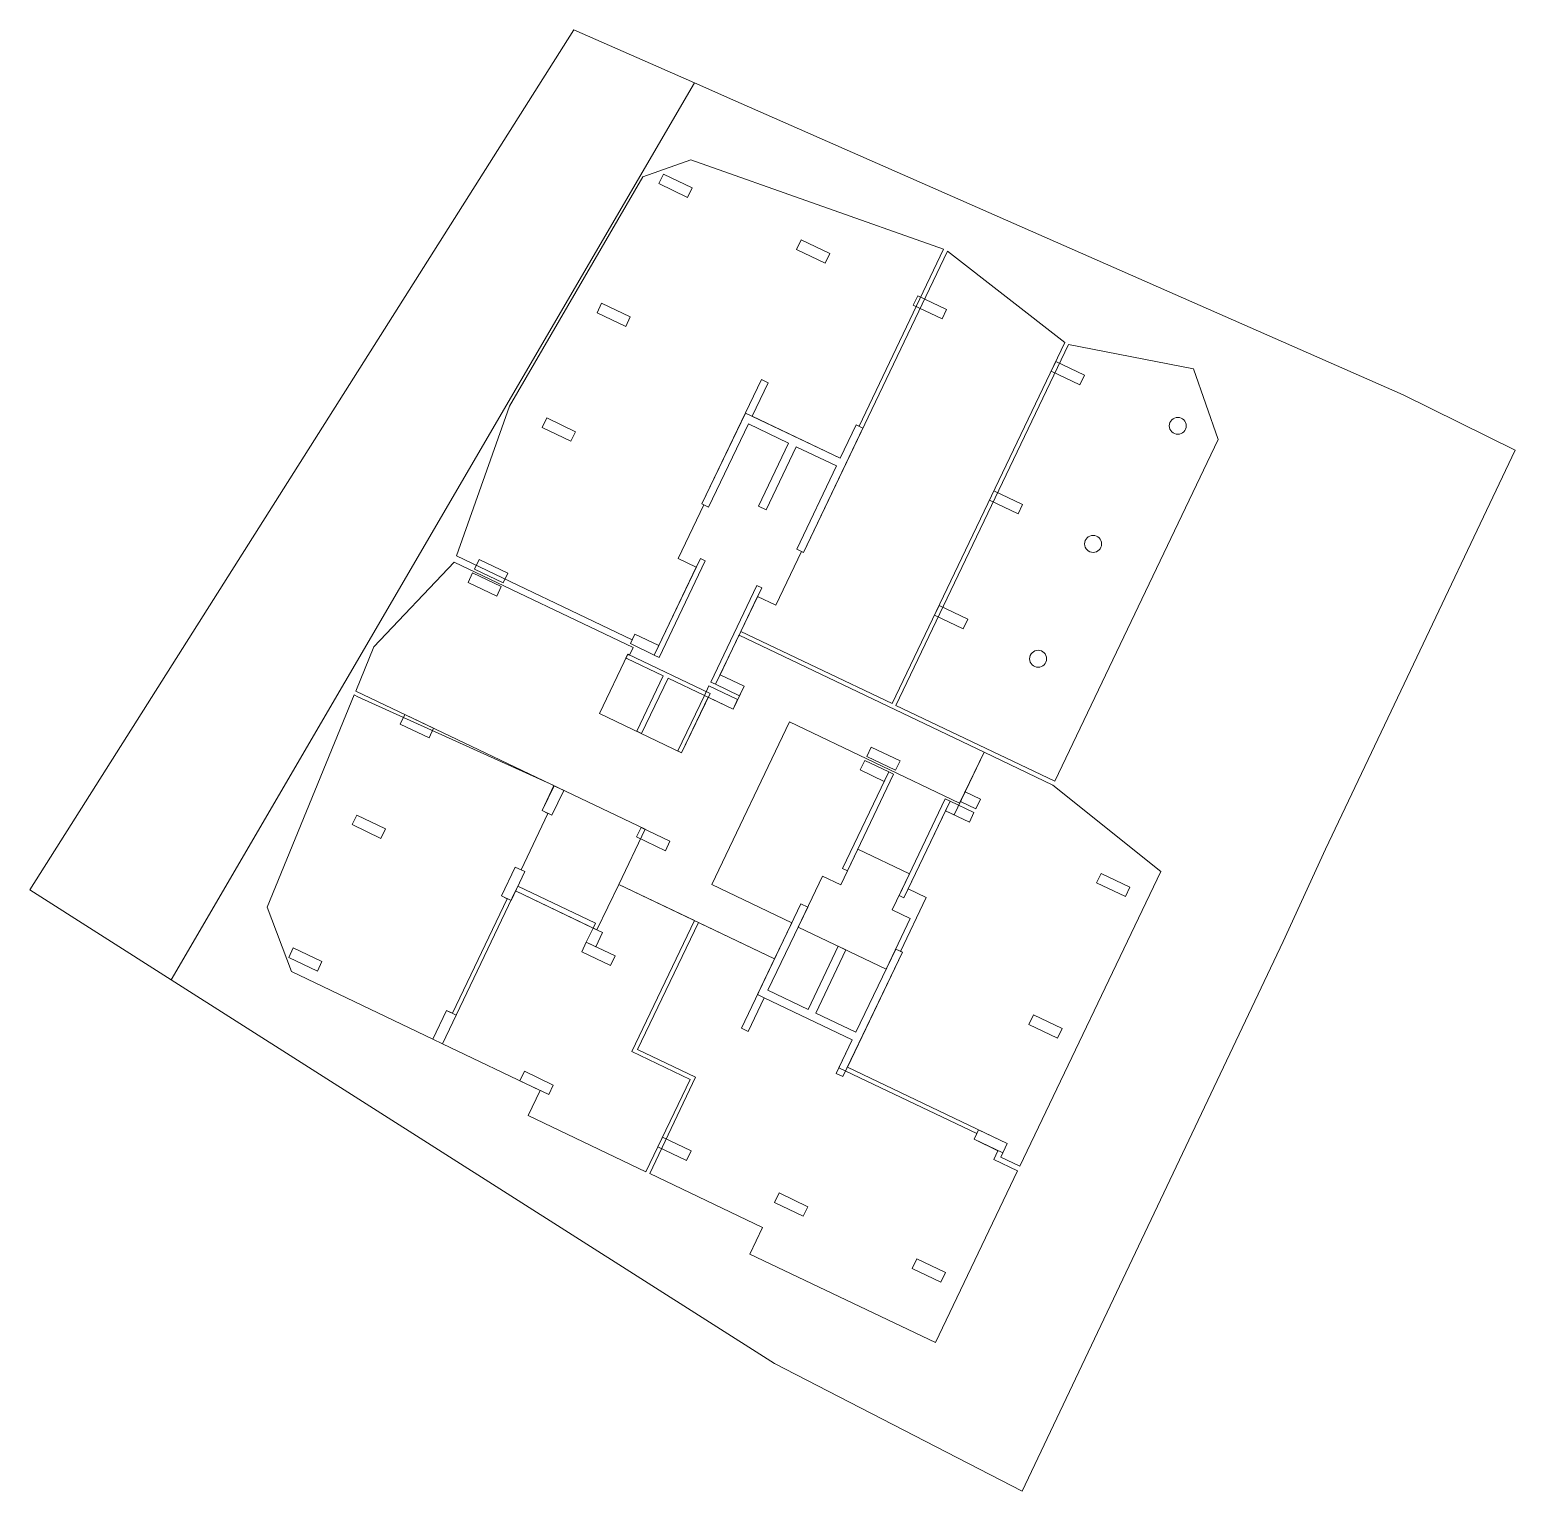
# Model space of a CAD drawing. Header units: metres. Extents: x 7511808.3 to 7511878.3, y 4693245.3 to 4693314.3.
import ezdxf

# ---------------------------------------------------------------- set-up
doc = ezdxf.new("R2010")
doc.units = ezdxf.units.M
doc.layers.add('kufi', color=150, linetype='Continuous', lineweight=0, plot=False)
doc.layers.add('parcela', color=7, linetype='Continuous', lineweight=0)
doc.layers.add('shtylla', color=3, linetype='Continuous', lineweight=0)

msp = doc.modelspace()

# ---------------------------------------------------------------- linework, layer by layer
at = {"layer": 'kufi', "ltscale": 0.5}
for points in [[(7511837.205, 4693307.348), (7511839.472, 4693308.147), (7511851.391, 4693303.925), (7511847.401, 4693295.58), (7511847.266, 4693295.645), (7511846.511, 4693294.066), (7511842.045, 4693296.202), (7511839.996, 4693291.917), (7511840.086, 4693291.873), (7511838.874, 4693289.338), (7511839.731, 4693288.929), (7511837.966, 4693285.239), (7511836.839, 4693285.778), (7511836.709, 4693285.507), (7511828.426, 4693289.465), (7511830.926, 4693296.531)], [(7511857.102, 4693299.526), (7511851.572, 4693303.839), (7511844.777, 4693289.63), (7511844.687, 4693289.673), (7511843.475, 4693287.138), (7511842.618, 4693287.548), (7511841.833, 4693285.906), (7511848.96, 4693282.498)], [(7511849.14, 4693282.412), (7511856.627, 4693278.832), (7511864.341, 4693294.961), (7511863.166, 4693298.294), (7511857.284, 4693299.439)], [(7511828.321, 4693289.175), (7511836.756, 4693285.141), (7511836.588, 4693284.789), (7511836.498, 4693284.833), (7511835.16, 4693282.036), (7511839.039, 4693280.181), (7511840.291, 4693282.797), (7511841.463, 4693282.236), (7511841.981, 4693283.319), (7511840.853, 4693283.858), (7511841.727, 4693285.685), (7511841.746, 4693285.726), (7511853.294, 4693280.204), (7511852.146, 4693277.804), (7511844.129, 4693281.638), (7511840.462, 4693273.97), (7511844.239, 4693272.163), (7511843.424, 4693270.458), (7511836.071, 4693273.974), (7511837.314, 4693276.572), (7511823.672, 4693283.09), (7511824.527, 4693285.181)], [(7511823.778, 4693282.823), (7511823.601, 4693282.908), (7511819.503, 4693272.898), (7511820.639, 4693269.859), (7511827.312, 4693266.668), (7511827.96, 4693268.021), (7511828.23, 4693267.892), (7511830.814, 4693273.296), (7511830.548, 4693273.434), (7511831.195, 4693274.787), (7511831.466, 4693274.658), (7511832.738, 4693277.319), (7511832.468, 4693277.449), (7511833.008, 4693278.631)], [(7511853.294, 4693280.204), (7511851.883, 4693277.254), (7511851.477, 4693277.448), (7511849.713, 4693273.758), (7511850.57, 4693273.348), (7511849.358, 4693270.813), (7511849.448, 4693270.77), (7511846.859, 4693265.357), (7511854.392, 4693261.755), (7511854.086, 4693261.113), (7511854.989, 4693260.679), (7511861.632, 4693274.576), (7511856.542, 4693278.651)], [(7511847.341, 4693275.635), (7511846.543, 4693273.951), (7511845.679, 4693274.363), (7511844.529, 4693271.958), (7511848.679, 4693269.974), (7511849.82, 4693272.36), (7511848.963, 4693272.77), (7511849.776, 4693274.47)], [(7511831.21, 4693273.66), (7511827.763, 4693266.452), (7511832.37, 4693264.249), (7511831.803, 4693263.077), (7511837.355, 4693260.416), (7511839.44, 4693264.776), (7511836.693, 4693266.089), (7511839.646, 4693272.265), (7511836.071, 4693273.974), (7511835.045, 4693271.827)], [(7511843.424, 4693270.458), (7511839.827, 4693272.178), (7511836.96, 4693266.183), (7511839.7, 4693264.873), (7511837.538, 4693260.337), (7511842.855, 4693257.794), (7511842.251, 4693256.532), (7511851.007, 4693252.358), (7511854.88, 4693260.456), (7511853.752, 4693260.995), (7511853.951, 4693261.411), (7511852.824, 4693261.951), (7511852.953, 4693262.221), (7511846.457, 4693265.327), (7511847.083, 4693266.636), (7511842.933, 4693268.62), (7511842.617, 4693268.771)]]:
    msp.add_lwpolyline(points, close=True, dxfattribs=at)
at = {"layer": 'parcela', "flags": 128}
for points in [[(7511839.64, 4693311.774), (7511814.966, 4693269.473), (7511808.304, 4693273.712), (7511819.588, 4693291.563), (7511833.949, 4693314.281), (7511839.64, 4693311.774)], [(7511814.966, 4693269.473), (7511839.64, 4693311.774), (7511841.452, 4693310.975), (7511873.052, 4693297.055), (7511878.341, 4693294.453), (7511872.939, 4693283.093), (7511869.394, 4693275.64), (7511867.394, 4693271.28), (7511855.089, 4693245.348), (7511843.413, 4693251.372), (7511814.966, 4693269.473)]]:
    msp.add_lwpolyline(points, dxfattribs=at)
at = {"layer": 'shtylla'}
for points in [[(7511838.179, 4693307.472), (7511837.963, 4693307.021), (7511839.316, 4693306.374), (7511839.532, 4693306.825)], [(7511844.674, 4693304.366), (7511844.459, 4693303.915), (7511845.812, 4693303.268), (7511846.028, 4693303.719)], [(7511835.267, 4693301.383), (7511835.051, 4693300.932), (7511836.404, 4693300.285), (7511836.62, 4693300.736)], [(7511850.178, 4693301.735), (7511849.962, 4693301.284), (7511851.315, 4693300.637), (7511851.531, 4693301.088)], [(7511856.673, 4693298.629), (7511856.457, 4693298.178), (7511857.811, 4693297.53), (7511858.026, 4693297.981)], [(7511840.312, 4693291.766), (7511839.996, 4693291.917), (7511842.8, 4693297.781), (7511843.116, 4693297.63), (7511842.361, 4693296.051), (7511846.511, 4693294.066), (7511847.266, 4693295.645), (7511847.581, 4693295.494), (7511844.777, 4693289.63), (7511844.462, 4693289.781), (7511846.338, 4693293.705), (7511844.444, 4693294.611), (7511843.02, 4693291.634), (7511842.659, 4693291.807), (7511844.083, 4693294.784), (7511842.188, 4693295.69)], [(7511832.679, 4693295.97), (7511832.463, 4693295.519), (7511833.816, 4693294.872), (7511834.032, 4693295.323)], [(7511853.761, 4693292.539), (7511853.546, 4693292.088), (7511854.899, 4693291.441), (7511855.114, 4693291.892)], [(7511837.751, 4693284.788), (7511837.976, 4693284.68), (7511840.155, 4693289.236), (7511839.929, 4693289.343)], [(7511830.624, 4693288.196), (7511830.839, 4693288.647), (7511829.486, 4693289.294), (7511829.27, 4693288.843)], [(7511840.412, 4693283.515), (7511840.638, 4693283.407), (7511842.816, 4693287.963), (7511842.591, 4693288.071)], [(7511851.173, 4693287.126), (7511850.957, 4693286.675), (7511852.31, 4693286.028), (7511852.526, 4693286.479)], [(7511836.839, 4693285.778), (7511836.623, 4693285.327), (7511837.751, 4693284.788), (7511837.966, 4693285.239)], [(7511836.411, 4693284.652), (7511836.456, 4693284.631), (7511838.17, 4693283.811), (7511836.919, 4693281.195), (7511837.145, 4693281.087), (7511838.396, 4693283.703), (7511840.11, 4693282.883), (7511838.859, 4693280.267), (7511839.039, 4693280.181), (7511840.377, 4693282.978), (7511836.498, 4693284.833)], [(7511840.853, 4693283.858), (7511840.638, 4693283.407), (7511841.765, 4693282.868), (7511841.981, 4693283.319)], [(7511841.463, 4693282.236), (7511841.679, 4693282.687), (7511840.326, 4693283.335), (7511840.11, 4693282.883)], [(7511847.98, 4693280.45), (7511847.765, 4693279.999), (7511849.118, 4693279.352), (7511849.334, 4693279.803)], [(7511848.59, 4693278.828), (7511848.806, 4693279.279), (7511847.678, 4693279.819), (7511847.463, 4693279.367)], [(7511849.032, 4693279.171), (7511848.806, 4693279.279), (7511846.628, 4693274.723), (7511846.853, 4693274.616)], [(7511851.693, 4693277.899), (7511851.467, 4693278.007), (7511849.289, 4693273.451), (7511849.514, 4693273.343)], [(7511852.605, 4693276.908), (7511852.821, 4693277.36), (7511851.693, 4693277.899), (7511851.477, 4693277.448)], [(7511838.271, 4693275.56), (7511838.487, 4693276.011), (7511837.133, 4693276.659), (7511836.918, 4693276.207)], [(7511858.82, 4693274.491), (7511858.604, 4693274.04), (7511859.958, 4693273.393), (7511860.173, 4693273.844)], [(7511849.132, 4693270.921), (7511849.448, 4693270.77), (7511846.644, 4693264.906), (7511846.328, 4693265.057), (7511847.083, 4693266.636), (7511842.933, 4693268.62), (7511842.178, 4693267.041), (7511841.862, 4693267.192), (7511844.666, 4693273.056), (7511844.982, 4693272.905), (7511843.106, 4693268.981), (7511845, 4693268.075), (7511846.424, 4693271.052), (7511846.785, 4693270.88), (7511845.361, 4693267.902), (7511847.256, 4693266.996)], [(7511835.683, 4693270.147), (7511835.898, 4693270.598), (7511834.545, 4693271.246), (7511834.329, 4693270.795)], [(7511856.765, 4693266.717), (7511856.981, 4693267.168), (7511855.628, 4693267.815), (7511855.412, 4693267.364)], [(7511832.771, 4693264.058), (7511832.986, 4693264.509), (7511831.633, 4693265.156), (7511831.417, 4693264.705)], [(7511839.266, 4693260.952), (7511839.482, 4693261.403), (7511838.129, 4693262.05), (7511837.913, 4693261.599)], [(7511854.177, 4693261.304), (7511854.392, 4693261.755), (7511853.039, 4693262.402), (7511852.824, 4693261.951)], [(7511844.769, 4693258.32), (7511844.985, 4693258.771), (7511843.632, 4693259.418), (7511843.416, 4693258.967)], [(7511851.265, 4693255.214), (7511851.481, 4693255.665), (7511850.127, 4693256.312), (7511849.912, 4693255.861)]]:
    msp.add_lwpolyline(points, close=True, dxfattribs=at)
at = {"layer": 'shtylla', "lineweight": 5}
for points in [[(7511830.322, 4693287.564), (7511830.537, 4693288.015), (7511829.184, 4693288.662), (7511828.968, 4693288.211)], [(7511827.129, 4693280.888), (7511827.345, 4693281.339), (7511825.992, 4693281.986), (7511825.776, 4693281.535)], [(7511833.48, 4693278.406), (7511833.029, 4693278.621), (7511832.468, 4693277.449), (7511832.919, 4693277.233)], [(7511852.401, 4693278.336), (7511852.185, 4693277.885), (7511852.907, 4693277.54), (7511853.123, 4693277.991)], [(7511824.86, 4693276.143), (7511825.076, 4693276.594), (7511823.723, 4693277.241), (7511823.507, 4693276.79)], [(7511831.646, 4693274.572), (7511831.195, 4693274.787), (7511830.548, 4693273.434), (7511830.999, 4693273.218)], [(7511834.864, 4693271.913), (7511831.21, 4693273.66), (7511831.318, 4693273.886), (7511834.972, 4693272.139)], [(7511821.866, 4693269.882), (7511822.082, 4693270.333), (7511820.729, 4693270.98), (7511820.513, 4693270.529)], [(7511828.411, 4693267.805), (7511827.96, 4693268.021), (7511827.312, 4693266.668), (7511827.764, 4693266.452)]]:
    msp.add_lwpolyline(points, close=True, dxfattribs=at)
at = {"layer": 'shtylla', "lineweight": 5, "ltscale": 0.5}
msp.add_lwpolyline([(7511834.864, 4693271.913), (7511835.315, 4693271.697), (7511834.996, 4693271.03), (7511834.545, 4693271.246)], close=True, dxfattribs=at)
for centre in [(7511862.429, 4693295.599), (7511858.435, 4693290.027), (7511855.846, 4693284.614)]:
    msp.add_circle(centre, 0.4, dxfattribs=at)

doc.saveas('drawing.dxf')
